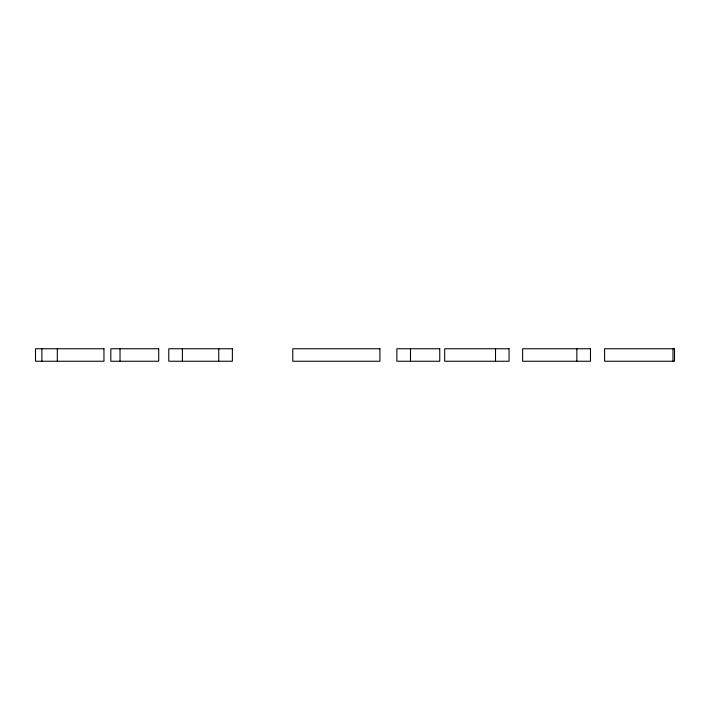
<?xml version="1.0" encoding="UTF-8"?>
<svg xmlns="http://www.w3.org/2000/svg" width="710" height="710" viewBox="0 0 710 710"><rect width="100%" height="100%" fill="white"/><g stroke="black" fill="none" stroke-linecap="round" stroke-linejoin="round"><path stroke-width="1.06" d="M672.982 348.761L672.982 361.239M576.857 348.761L576.857 361.239M495.518 348.761L495.518 361.239M410.486 348.761L410.486 361.239M218.751 348.761L218.751 361.239M182.39 348.761L182.39 361.239M120.026 348.761L120.026 361.239M57.306 348.761L57.306 361.239M41.872 348.761L41.872 361.239M103.953 348.761L35.5 348.761L35.5 361.239L103.953 361.239L103.953 348.761M158.712 348.761L110.831 348.761L110.831 361.239L158.712 361.239L158.712 348.761M232.374 348.761L168.776 348.761L168.776 361.239L232.374 361.239L232.374 348.761M379.921 348.761L292.777 348.761L292.777 361.239L379.921 361.239L379.921 348.761M439.747 348.761L396.863 348.761L396.863 361.239L439.747 361.239L439.747 348.761M509.061 348.761L444.673 348.761L444.673 361.239L509.061 361.239L509.061 348.761M590.48 348.761L522.613 348.761L522.613 361.239L590.48 361.239L590.48 348.761M674.5 348.761L604.601 348.761L604.601 361.239L674.5 361.239L674.5 348.761"/></g></svg>
